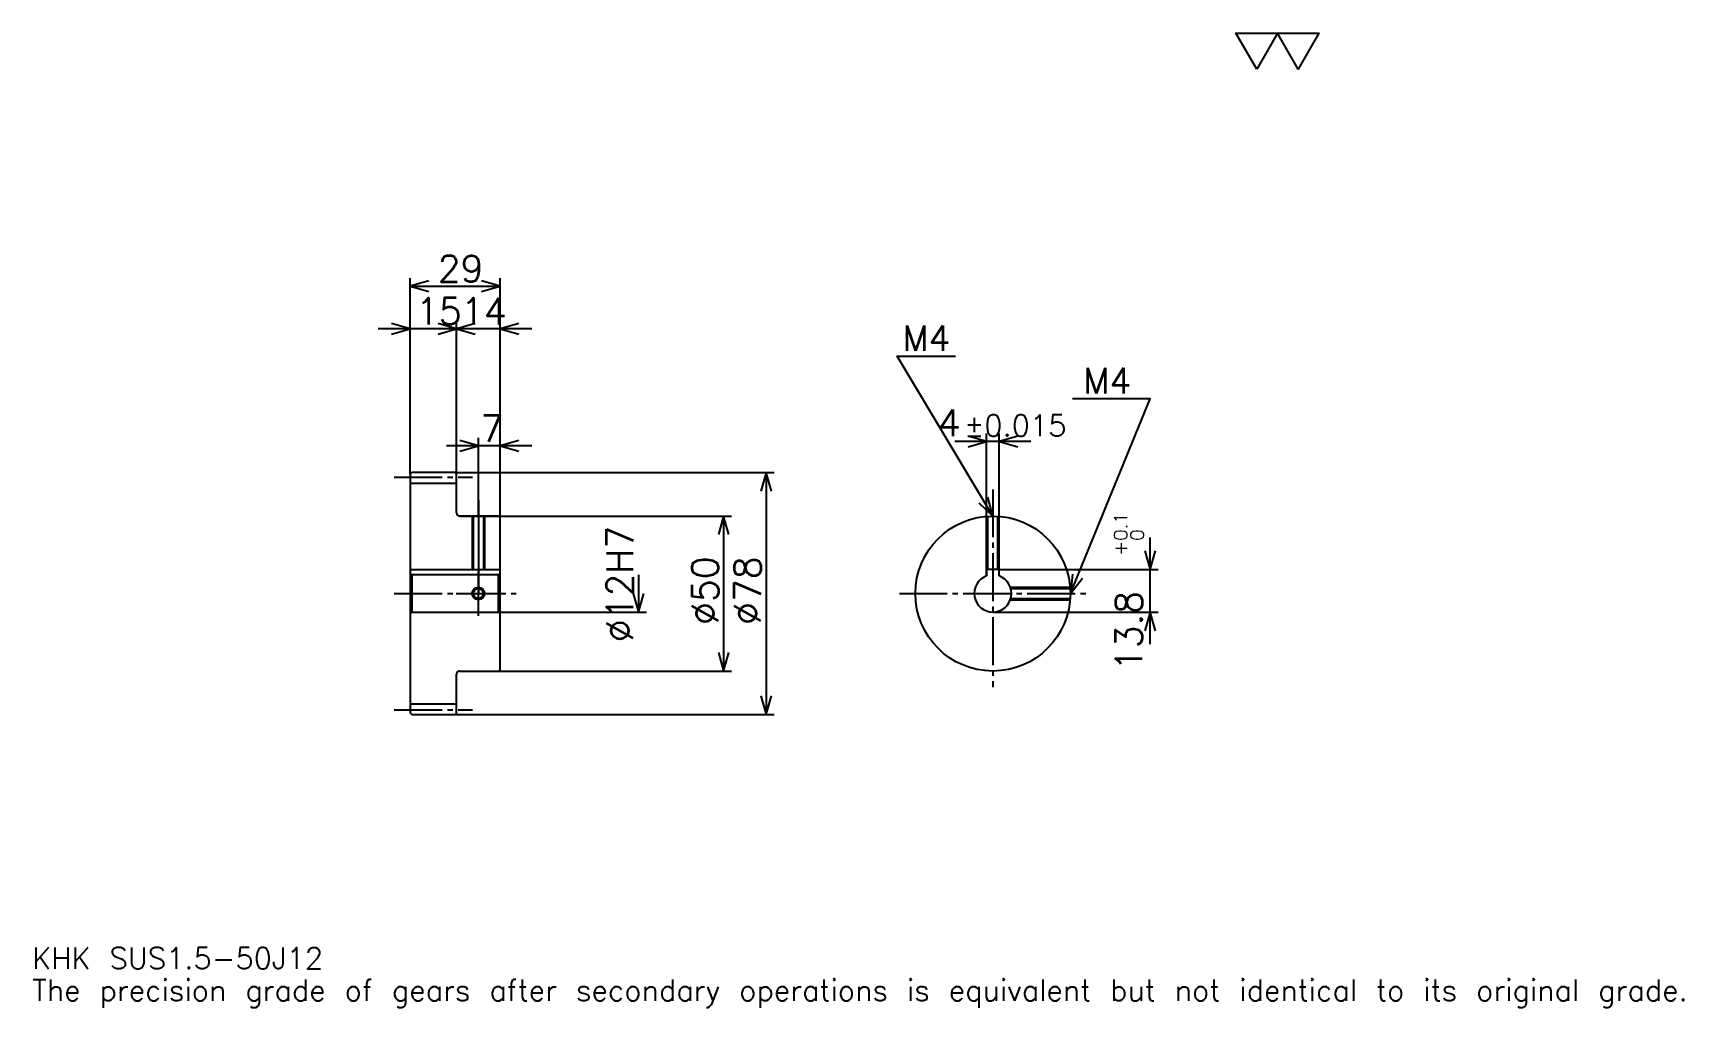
# Model space of a CAD drawing. Extents: x 17 to 550, y 6 to 321.
import ezdxf

# ---------------------------------------------------------------- set-up
doc = ezdxf.new("R2010")
doc.units = 0
doc.linetypes.add('DASHDOT', pattern=[20.608695, 15.456522, -1.717391, 1.717391, -1.717391])
doc.layers.get('0').update_dxf_attribs({"linetype": 'CONTINUOUS'})
doc.layers.add('DASHDOT', color=6, linetype='DASHDOT')
doc.styles.add('KANJI', font='TXT', dxfattribs={"bigfont": 'BIGFONT'})

msp = doc.modelspace()

# ---------------------------------------------------------------- linework, layer by layer
at = {"color": 5}
for p, q in [((139.108704, 178.967392), (139.108704, 241.652176)), ((168.108704, 178.967392), (168.108704, 241.652176)), ((139.108704, 239.07608), (168.108704, 239.07608)), ((164.413055, 225.33696), (128.804352, 225.33696)), ((178.413055, 225.33696), (143.804352, 225.33696)), ((154.108704, 178.967392), (154.108704, 227.913055)), ((178.413055, 187.554352), (150.804352, 187.554352)), ((161.108704, 178.967392), (161.108704, 190.130432)), ((339.369568, 189.010864), (314.760864, 189.010864)), ((325.065247, 147.767395), (325.065247, 191.58696)), ((329.065247, 147.767395), (329.065247, 191.58696)), ((139.108704, 178.467392), (139.108704, 178.967392)), ((153.608704, 178.967392), (168.108704, 178.967392)), ((154.108704, 178.467392), (154.108704, 178.967392)), ((161.108704, 164.967392), (161.108704, 178.967392)), ((161.108704, 164.967392), (161.108704, 178.967392)), ((168.108704, 178.967392), (256.554352, 178.967392)), ((168.108704, 164.467392), (168.108704, 178.967392)), ((253.978271, 178.967392), (253.978271, 100.967392)), ((155.108704, 164.967392), (168.108704, 164.967392)), ((168.108704, 164.967392), (242.815216, 164.967392)), ((240.239136, 164.967392), (240.239136, 114.967392)), ((377.826111, 123.66304), (377.826111, 158.071747)), ((212.76088, 145.967392), (212.76088, 133.967392)), ((329.065247, 147.767395), (380.402161, 147.767395)), ((168.108704, 133.967392), (215.336975, 133.967392)), ((327.065247, 133.967392), (380.402161, 133.967392)), ((155.108704, 114.967392), (168.108704, 114.967392)), ((168.108704, 114.967392), (242.815216, 114.967392)), ((153.608704, 100.967392), (168.108704, 100.967392)), ((168.108704, 100.967392), (256.554352, 100.967392))]:
    msp.add_line(p, q, dxfattribs=at)
at = {"color": 4}
for p, q in [((139.108704, 175.592392), (154.108704, 175.592392)), ((139.108704, 147.767395), (168.108704, 147.767395)), ((139.608704, 145.967392), (139.608704, 133.967392)), ((167.608704, 145.967392), (168.108704, 146.467392)), ((167.608704, 133.967392), (168.108704, 133.467392)), ((139.108704, 104.342392), (154.108704, 104.342392))]:
    msp.add_line(p, q, dxfattribs=at)
at = {"color": 7}
msp.add_lwpolyline([(412.17392, 309.130432), (405.476105, 320.73999), (432.267395, 320.73999), (425.56958, 309.130432), (418.871735, 320.73999), (412.17392, 309.130432)], dxfattribs=at)
at = {"color": 5}
for points in [[(145.119568, 240.793488), (139.108704, 239.07608), (145.119568, 237.358704)], [(162.097839, 237.358704), (168.108704, 239.07608), (162.097839, 240.793488)], [(133.097839, 223.619568), (139.108704, 225.33696), (133.097839, 227.054352)], [(148.097839, 223.619568), (154.108704, 225.33696), (148.097839, 227.054352)], [(160.119568, 227.054352), (154.108704, 225.33696), (160.119568, 223.619568)], [(174.119568, 227.054352), (168.108704, 225.33696), (174.119568, 223.619568)], [(327.065247, 164.967392), (296.152161, 216.489136), (315.043488, 216.489136)], [(352.065247, 139.967392), (377.826111, 202.75), (352.752197, 202.75)], [(155.097839, 185.83696), (161.108704, 187.554352), (155.097839, 189.271744)], [(174.119568, 189.271744), (168.108704, 187.554352), (174.119568, 185.83696)], [(319.054382, 187.293472), (325.065247, 189.010864), (319.054382, 190.728256)], [(335.076111, 190.728256), (329.065247, 189.010864), (335.076111, 187.293472)], [(255.695663, 172.956528), (253.978271, 178.967392), (252.26088, 172.956528)], [(322.5, 169.238083), (327.065247, 164.967392), (325.445312, 171.005264)], [(241.956528, 158.956528), (240.239136, 164.967392), (238.521744, 158.956528)], [(376.108704, 153.778259), (377.826111, 147.767395), (379.543488, 153.778259)], [(352.758148, 146.180267), (352.065247, 139.967392), (355.935852, 144.876404)], [(211.043488, 139.978256), (212.76088, 133.967392), (214.478271, 139.978256)], [(379.543488, 127.95652), (377.826111, 133.967392), (376.108704, 127.95652)], [(238.521744, 120.978264), (240.239136, 114.967392), (241.956528, 120.978264)], [(252.26088, 106.978256), (253.978271, 100.967392), (255.695663, 106.978256)]]:
    msp.add_lwpolyline(points, dxfattribs=at)
at = {"color": 4}
for points in [[(154.108704, 165.967392), (154.108704, 178.467392), (153.608704, 178.967392), (139.608704, 178.967392), (139.108704, 178.467392), (139.108704, 133.467392)], [(155.108704, 114.967392), (167.608704, 114.967392), (168.108704, 115.467392), (168.108704, 164.467392), (167.608704, 164.967392), (155.108704, 164.967392)], [(159.108704, 164.967392), (159.108704, 147.767395)], [(159.488708, 164.967392), (159.488708, 147.767395)], [(162.728699, 164.967392), (162.728699, 147.767395)], [(163.108704, 164.967392), (163.108704, 147.767395)], [(325.065247, 145.624252), (325.065247, 164.887268)], [(325.445251, 147.767395), (325.445251, 164.914856)], [(328.685242, 147.767395), (328.685242, 164.914856)], [(329.065247, 145.624252), (329.065247, 164.887268)], [(139.108704, 133.467392), (139.608704, 133.967392), (167.608704, 133.967392), (167.608704, 145.967392), (139.608704, 145.967392), (139.108704, 146.467392)], [(329.065247, 145.624252), (329.065247, 147.767395), (325.065247, 147.767395), (325.065247, 145.624252)], [(332.722107, 141.967392), (351.985107, 141.967392)], [(332.842407, 141.587387), (352.012695, 141.587387)], [(139.108704, 133.467392), (139.108704, 101.467392), (139.608704, 100.967392), (153.608704, 100.967392), (154.108704, 101.467392), (154.108704, 113.967392)], [(332.722107, 137.967392), (351.985107, 137.967392)], [(332.842407, 138.347397), (352.012695, 138.347397)]]:
    msp.add_lwpolyline(points, dxfattribs=at)
for centre, radius in [((327.065247, 139.967392), 25), ((161.108704, 139.967392), 1.62)]:
    msp.add_circle(centre, radius, dxfattribs=at)
at = {"color": 7}
msp.add_circle((161.108704, 139.967392), 2, dxfattribs=at)
at = {"color": 4}
for centre, radius, start, end in [((155.108704, 165.967392), 1, 180, 270), ((327.065247, 139.967392), 6, 109.47122094, 70.52877906), ((155.108704, 113.967392), 1, 90, 180)]:
    msp.add_arc(centre, radius, start, end, dxfattribs=at)
at = {"layer": 'DASHDOT', "color": 7}
for p, q in [((133.956528, 177.467392), (159.26088, 177.467392)), ((327.065247, 173.554352), (327.065247, 109.815216)), ((161.108704, 164.967392), (161.108704, 139.967392)), ((133.956528, 139.967392), (173.26088, 139.967392)), ((296.913055, 139.967392), (357.217407, 139.967392)), ((133.956528, 102.467392), (159.26088, 102.467392))]:
    msp.add_line(p, q, dxfattribs=at)
for points in [[(161.108704, 170.119568), (161.108704, 142.615219)], [(161.108704, 132.815216), (161.108704, 147.119568)], [(153.956528, 139.967392), (168.26088, 139.967392)]]:
    msp.add_lwpolyline(points, dxfattribs=at)

# ---------------------------------------------------------------- texts
at = {"color": 7, "style": 'KANJI'}
for s, height, p in [('29', 8.586957, (148.027176, 240.450012)), ('15', 8.586957, (141.027176, 226.710876)), ('14', 8.586957, (155.527176, 226.710876)), ('M4', 8.243479, (297.869568, 218.206512)), ('M4', 8.243479, (356.186951, 204.467392)), ('7', 8.586957, (161.817947, 188.928253)), ('4', 8.586957, (309.340057, 190.728256)), ('%%p0.015', 6.869565, (317.840088, 190.728256)), ('KHK SUS1.5-50J12', 6.869565, (17.173914, 18.891304)), ('The precision grade of gears after secondary operations is equivalent but not identical to its original grade.', 6.869565, (17.173914, 8.586957))]:
    msp.add_text(s, height=height, dxfattribs=at).set_placement(p)
for s, height, p in [('%%c12H7', 8.586957, (211.043488, 124.296196)), ('0.1', 4.293478, (370.441315, 156.97934)), ('0', 4.293478, (375.765228, 156.97934)), ('+', 4.293478, (370.441315, 152.170654)), ('%%c50', 8.586957, (238.521744, 129.877716)), ('%%c78', 8.586957, (252.26088, 129.877716)), ('13.8', 8.586957, (375.25, 115.002899))]:
    msp.add_text(s, height=height, rotation=90, dxfattribs=at).set_placement(p)

doc.saveas('drawing.dxf')
